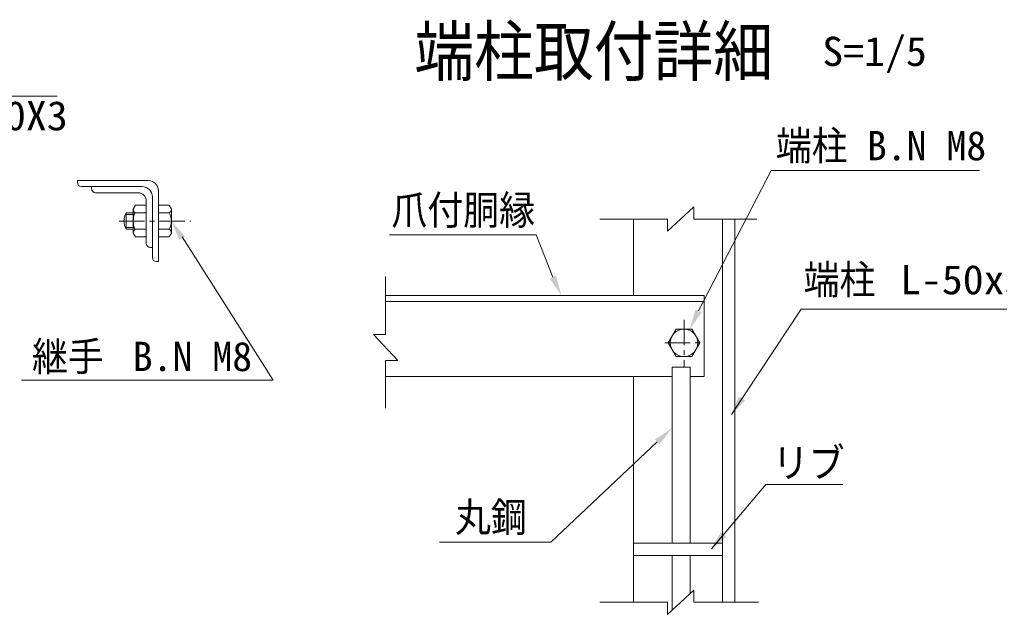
# Model space of a CAD drawing. Units: millimetres, scale not verified, with parts at other scales. Extents: x -4455 to 4455, y -3150 to 3150.
# Drawn here: x 2215 to 3666, y -1967 to -1087 of the extents above; entities that cross this region are included whole.
import ezdxf
from ezdxf.enums import TextEntityAlignment as Align

# ---------------------------------------------------------------- set-up
doc = ezdxf.new("R2010")
doc.units = ezdxf.units.MM
doc.header["$LTSCALE"] = 30
doc.linetypes.add('USER1', pattern=[2, 1.25, -0.25, 0.25, -0.25])
doc.layers.add('0-4_7詳細', color=7, linetype='Continuous', lineweight=18)
doc.styles.add('ＭＳ ゴシック', font='')
doc.styles.get('ＭＳ ゴシック').set_extended_font_data('MS Gothic')

msp = doc.modelspace()

# ---------------------------------------------------------------- linework, layer by layer
at = {"layer": '0-4_7詳細', "color": 1}
for p, q in [((3220.47, -1518.2), (3328.02, -1310.4)), ((3328.02, -1310.4), (3636.5, -1310.4)), ((2383.33, -1375.66), (2371.45, -1375.66)), ((2383.33, -1394.86), (2371.45, -1394.86)), ((2762.73, -1405.7), (2979.67, -1405.7)), ((3004.73, -1468.21), (2979.67, -1405.7)), ((2455.81, -1408.75), (2590.31, -1620.55)), ((2217.76, -1620.55), (2590.31, -1620.55)), ((3159.27, -1712.09), (3001.57, -1860.28)), ((2836.84, -1860.28), (3001.57, -1860.28))]:
    msp.add_line(p, q, dxfattribs=at)
at = {"layer": '0-4_7詳細', "lineweight": 9}
for p, q in [((2405.53, -1325.26), (2300.53, -1325.26)), ((2300.53, -1325.26), (2300.53, -1328.26)), ((2396.53, -1334.26), (2306.53, -1334.26)), ((2321.53, -1334.26), (2396.53, -1334.26)), ((2321.53, -1334.26), (2321.53, -1337.26)), ((2327.53, -1343.26), (2390.53, -1343.26)), ((2411.53, -1439.26), (2411.53, -1349.26)), ((2420.53, -1445.26), (2420.53, -1340.26)), ((2402.53, -1355.26), (2402.53, -1418.26)), ((2402.53, -1408.78), (2402.53, -1361.74)), ((2436.33, -1361.74), (2420.53, -1361.74)), ((2420.53, -1361.74), (2420.53, -1408.78)), ((2439.73, -1367.62), (2436.33, -1361.74)), ((2372.67, -1397.26), (2372.67, -1373.26)), ((2383.33, -1373.26), (2372.67, -1373.26)), ((2383.33, -1403.02), (2383.33, -1367.5)), ((2385.38, -1373.26), (2402.53, -1373.26)), ((2436.33, -1373.26), (2420.53, -1373.26)), ((3123.82, -1495.48), (3123.82, -1382.29)), ((3255.82, -1949.34), (3255.82, -1382.29)), ((3273.82, -1949.34), (3273.82, -1382.29)), ((2383.33, -1397.26), (2372.67, -1397.26)), ((2383.33, -1403.02), (2386.65, -1408.78)), ((2385.38, -1397.26), (2402.53, -1397.26)), ((2436.33, -1397.26), (2420.53, -1397.26)), ((2386.65, -1408.78), (2402.53, -1408.78)), ((2436.33, -1408.78), (2420.53, -1408.78)), ((2420.53, -1445.26), (2417.53, -1445.26)), ((2756.9, -1495.48), (3228.82, -1495.48)), ((2756.9, -1504.48), (3228.82, -1504.48)), ((3228.82, -1495.48), (3123.82, -1495.48)), ((3146.32, -1495.48), (3146.62, -1495.48)), ((3228.82, -1615.48), (3228.82, -1495.48)), ((3181.13, -1861.97), (3181.13, -1601.55)), ((3181.13, -1601.55), (3208.13, -1601.55)), ((3208.13, -1861.97), (3208.13, -1601.55)), ((2756.9, -1615.48), (3181.13, -1615.48)), ((3123.82, -1949.34), (3123.82, -1615.48)), ((3208.13, -1615.48), (3228.82, -1615.48)), ((3255.82, -1861.97), (3123.82, -1861.97)), ((3255.82, -1879.97), (3123.82, -1879.97)), ((3181.13, -1961.18), (3181.13, -1879.97)), ((3208.13, -1936.11), (3208.13, -1879.97))]:
    msp.add_line(p, q, dxfattribs=at)
at = {"layer": '0-4_7詳細', "color": 4}
for p, q in [((3174.5, -1400.29), (3213.27, -1364.29)), ((3213.27, -1382.29), (3213.27, -1364.29)), ((3174.5, -1382.29), (3074.05, -1382.29)), ((3174.5, -1382.29), (3174.5, -1400.29)), ((3213.27, -1382.29), (3306.85, -1382.29)), ((2756.9, -1553.05), (2756.9, -1467.47)), ((2738.9, -1553.05), (2774.9, -1591.82)), ((2756.9, -1553.05), (2738.9, -1553.05)), ((2756.9, -1591.82), (2756.9, -1662.01)), ((2756.9, -1591.82), (2774.9, -1591.82)), ((3174.5, -1967.34), (3213.27, -1931.34)), ((3213.27, -1949.34), (3213.27, -1931.34)), ((3174.5, -1949.34), (3074.05, -1949.34)), ((3174.5, -1949.34), (3174.5, -1967.34)), ((3213.27, -1949.34), (3309.09, -1949.34))]:
    msp.add_line(p, q, dxfattribs=at)
at = {"layer": '0-4_7詳細', "color": 1, "linetype": 'USER1'}
for p, q in [((2362.27, -1385.26), (2468.31, -1385.26)), ((3198.82, -1531.3), (3198.82, -1600.69)), ((3170.26, -1565.49), (3227.38, -1565.49))]:
    msp.add_line(p, q, dxfattribs=at)
at = {"layer": '0-4_7詳細', "lineweight": 9}
for points in [[(2270.42, -1200.25), (1905.82, -1200.25), (1849.62, -1351.08)], [(2411.53, -1349.26), (2411.53, -1424.26), (2408.53, -1424.26)], [(2383.33, -1367.5), (2386.65, -1361.74), (2402.53, -1361.74)], [(2439.73, -1367.62), (2439.73, -1402.9), (2436.33, -1408.78)]]:
    msp.add_lwpolyline(points, dxfattribs=at)
at = {"layer": '0-4_7詳細', "color": 1}
for points in [[(3791.56, -1515.54), (3372.09, -1515.54), (3269.18, -1671.37)], [(3433.89, -1774.86), (3320.05, -1774.86), (3239.35, -1870.29)]]:
    msp.add_lwpolyline(points, dxfattribs=at)
at = {"layer": '0-4_7詳細', "color": 3}
msp.add_lwpolyline([(3222.34, -1565.49), (3210.58, -1545.12), (3187.06, -1545.12), (3175.3, -1565.49), (3187.06, -1585.86), (3210.58, -1585.86)], close=True, dxfattribs=at)
msp.add_circle((3198.82, -1565.49), 20.4, dxfattribs=at)
at = {"layer": '0-4_7詳細', "lineweight": 9}
for centre, radius, start, end in [((2306.53, -1328.26), 6, 180, 270), ((2396.53, -1349.26), 15, 0, 90), ((2396.53, -1349.26), 15, 0, 90), ((2405.53, -1340.26), 15, 0, 90), ((2327.53, -1337.26), 6, 180, 270), ((2390.53, -1355.26), 12, 0, 90), ((2393.45, -1385.26), 24, 150, 210), ((2392.41, -1367.5), 9.09, 180, 219.3382), ((2419.33, -1385.26), 36, 160.52878, 199.47122), ((2433.85, -1367.93), 5.88, 294.94299, 2.968), ((2416.82, -1385.26), 22.91, 328.40741, 31.59259), ((2392.41, -1403.02), 9.09, 140.6618, 180), ((2433.85, -1402.6), 5.88, 357.032, 65.05701), ((2408.53, -1418.26), 6, 180, 270), ((2417.53, -1439.26), 6, 180, 270)]:
    msp.add_arc(centre, radius, start, end, dxfattribs=at)
at = {"layer": '0-4_7詳細', "color": 1}
for points in [[(2451.59, -1413.27), (2439.73, -1385.26), (2460.03, -1407.9)], [(3009.28, -1466.13), (3017.24, -1495.48), (3000.19, -1470.3)], [(3224.96, -1520.41), (3207.22, -1545.12), (3215.98, -1515.99)], [(3268.08, -1673.04), (3280.26, -1645.14), (3288.96, -1650.88)], [(3155.85, -1708.44), (3181.13, -1691.54), (3162.7, -1715.73)], [(3238.06, -1871.82), (3253.45, -1845.54), (3261.41, -1852.27)]]:
    msp.add_solid(points, dxfattribs=at)

# ---------------------------------------------------------------- texts
at = {"layer": '0-4_7詳細', "style": 'ＭＳ ゴシック', "width": 0.9}
msp.add_text('端柱取付詳細', height=72.14, dxfattribs=at).set_placement((2799.45, -1191.56), align=Align.BOTTOM_LEFT)
at = {"layer": '0-4_7詳細', "color": 3, "style": 'ＭＳ ゴシック'}
for s, width, p in [('S=1/5', 1.05, (3403.54, -1168.76)), ('L-30X30X3', 1.05, (2007.63, -1263.94)), ('端柱', 0.9, (3334.69, -1308.23)), ('爪付胴縁', 0.9, (2765.45, -1403.52)), ('端柱', 0.9, (3375.87, -1506.57)), ('L-50x50x6', 1.05, (3518.69, -1506.57)), ('継手', 0.9, (2233.27, -1620.21)), ('リブ', 0.9, (3330.19, -1777.59)), ('丸鋼', 0.9, (2859.67, -1858.1))]:
    msp.add_text(s, height=43.33, dxfattribs=dict(at, width=width)).set_placement(p, align=Align.BOTTOM_LEFT)
for p in [(3469.5, -1308.23), (2382.48, -1620.21)]:
    msp.add_text('B.N M8', height=43.33, dxfattribs=at).set_placement(p, align=Align.BOTTOM_LEFT)

doc.saveas('drawing.dxf')
